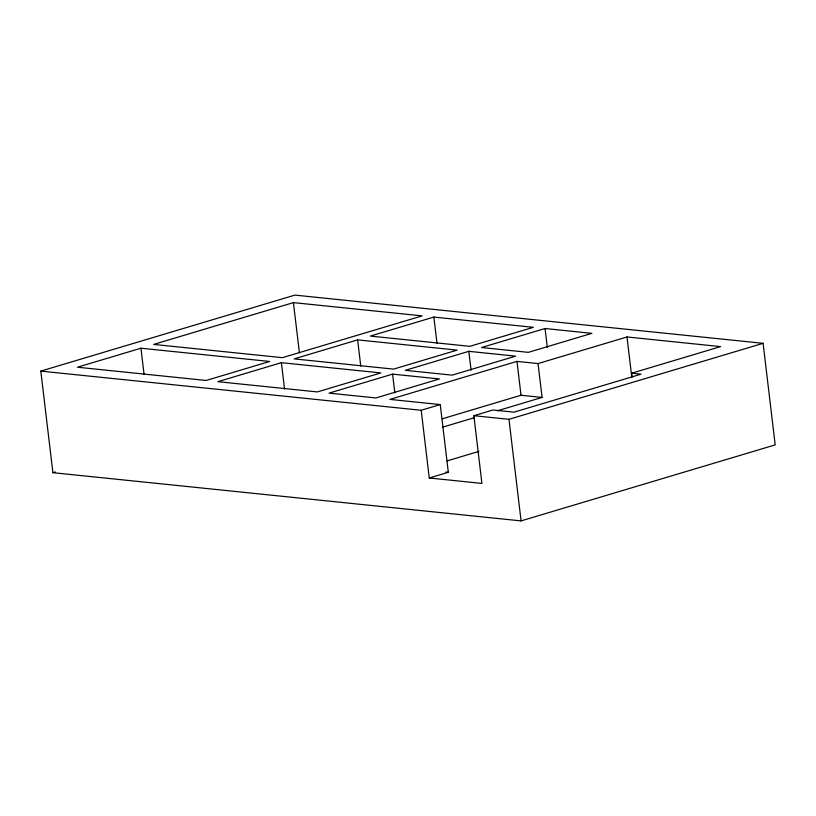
<?xml version="1.0" encoding="UTF-8"?>
<svg xmlns="http://www.w3.org/2000/svg" width="816" height="816" viewBox="0 0 816 816"><rect width="100%" height="100%" fill="white"/><g stroke="black" fill="none" stroke-linecap="round" stroke-linejoin="round"><path stroke-width="1.22" d="M40.8 371.107L294.923 295.106L763.093 343.322L775.2 444.893L521.077 520.894L52.907 472.678L40.8 371.107L421.189 410.275L440.242 404.583L448.321 472.301L429.267 477.992L421.189 410.275M140.944 348.218L77.418 367.21L206.162 380.47L269.688 361.468L140.944 348.218L144.085 374.544M293.413 302.614L153.653 344.413L282.397 357.673L422.158 315.874L293.413 302.614L299.401 352.777M281.398 362.681L217.862 381.674L317.353 391.925L380.878 372.922L281.398 362.681L284.539 389.008M357.632 339.874L294.097 358.877L393.587 369.118L457.113 350.125L357.632 339.874L360.774 366.211M433.867 317.077L370.342 336.08L469.822 346.321L533.348 327.318L433.867 317.077L437.009 343.414M52.907 472.678L55.345 471.954M392.588 374.126L329.052 393.128L375.87 397.953L439.406 378.95L392.588 374.126L394.832 392.935M468.823 351.329L405.287 370.331L452.105 375.146L515.641 356.153L468.823 351.329L471.067 370.138M545.057 328.522L481.532 347.524L528.34 352.349L591.875 333.346L545.057 328.522L547.301 347.341M632.125 376.972L631.676 373.208L720.62 346.606L626.984 336.967L538.05 363.569L516.977 361.396L389.915 399.391L440.242 404.583M442.364 418.781L521.016 395.25L542.079 397.423L538.05 363.569M429.267 477.992L481.93 483.419L473.861 415.701L492.915 409.999L513.988 412.172L641.039 374.167L631.676 373.208M442.853 427.105L474.32 417.69M497.311 410.815L542.079 397.423M473.861 415.701L508.97 419.322L763.093 343.322M447.127 460.887L478.859 451.401M445.883 472.046L448.321 472.301M626.984 336.967L631.768 377.094M516.977 361.396L521.016 395.25M508.97 419.322L521.077 520.894"/></g></svg>
